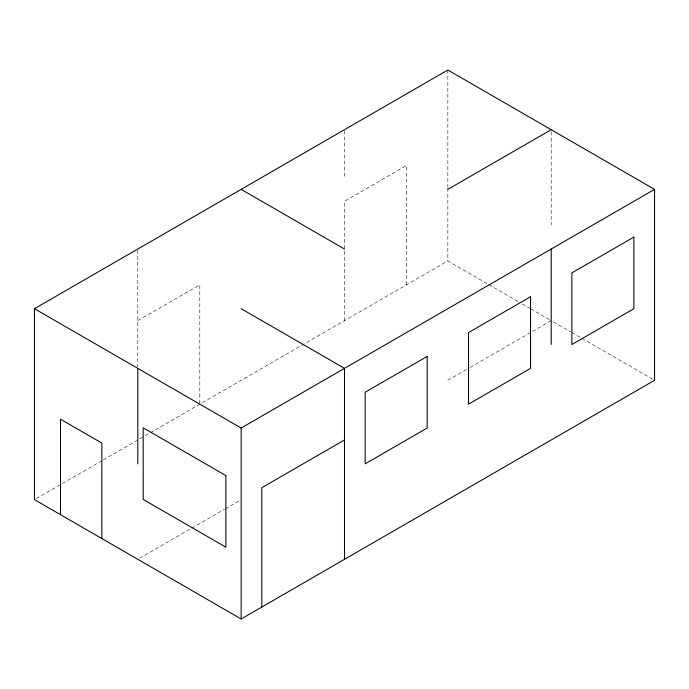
<?xml version="1.0" encoding="UTF-8"?>
<svg xmlns="http://www.w3.org/2000/svg" width="689" height="689" viewBox="0 0 689 689"><rect width="100%" height="100%" fill="white"/><g stroke="black" fill="none" stroke-linecap="round" stroke-linejoin="round"><path stroke-width="0.52" stroke-dasharray="3.44 2.58" d="M137.8 320.635L199.81 284.833L199.81 403.091M36.31 498.56L61.45 484.048M62.38 483.514L102.42 460.398M103.35 459.864L447.85 260.967L487.89 284.083M139.66 558.236L190.87 528.67M191.8 528.127L224.39 509.317M225.32 508.775L240.22 500.18M447.85 380.302L469.261 367.935M470.199 367.401L531.65 331.926M532.58 331.383L551.2 320.635L570.75 331.926M488.82 284.617L518.61 301.816M522.34 303.97L529.789 308.267M530.719 308.81L550.27 320.092M571.681 332.46L580.991 337.834M581.929 338.377L652.69 379.226M551.2 131.84L551.2 225.165M447.85 70.02L447.85 186.952M447.85 188.019L447.85 260.967M406.51 284.833L406.51 165.498L344.5 201.291L344.5 320.635M344.5 130.755L344.5 177.426M137.8 250.098L137.8 366.867"/><path stroke-width="1.03" d="M34.45 308.698L447.85 70.02L654.55 189.363L654.55 380.302L241.15 618.98L34.45 499.637L34.45 308.698L241.15 428.033L654.55 189.363M447.85 189.363L551.2 129.696M344.5 439.97L261.82 487.7L261.82 607.043M241.15 189.363L344.5 249.03M241.15 308.698L344.5 368.365L344.5 559.304M551.2 249.03L551.2 344.5M241.15 428.033L241.15 618.98M137.8 368.365L137.8 463.835M101.851 538.548L101.851 443.079L60.511 419.213L60.511 514.683M427.18 356.437L365.17 392.23L365.17 463.835L427.18 428.033L427.18 356.437M530.53 296.761L468.52 332.563L468.52 404.167L530.53 368.365L530.53 296.761M633.88 237.094L571.87 272.896L571.87 344.5L633.88 308.698L633.88 237.094M225.871 475.574L143.191 427.835L143.191 499.439L225.871 547.178L225.871 475.574"/></g></svg>
